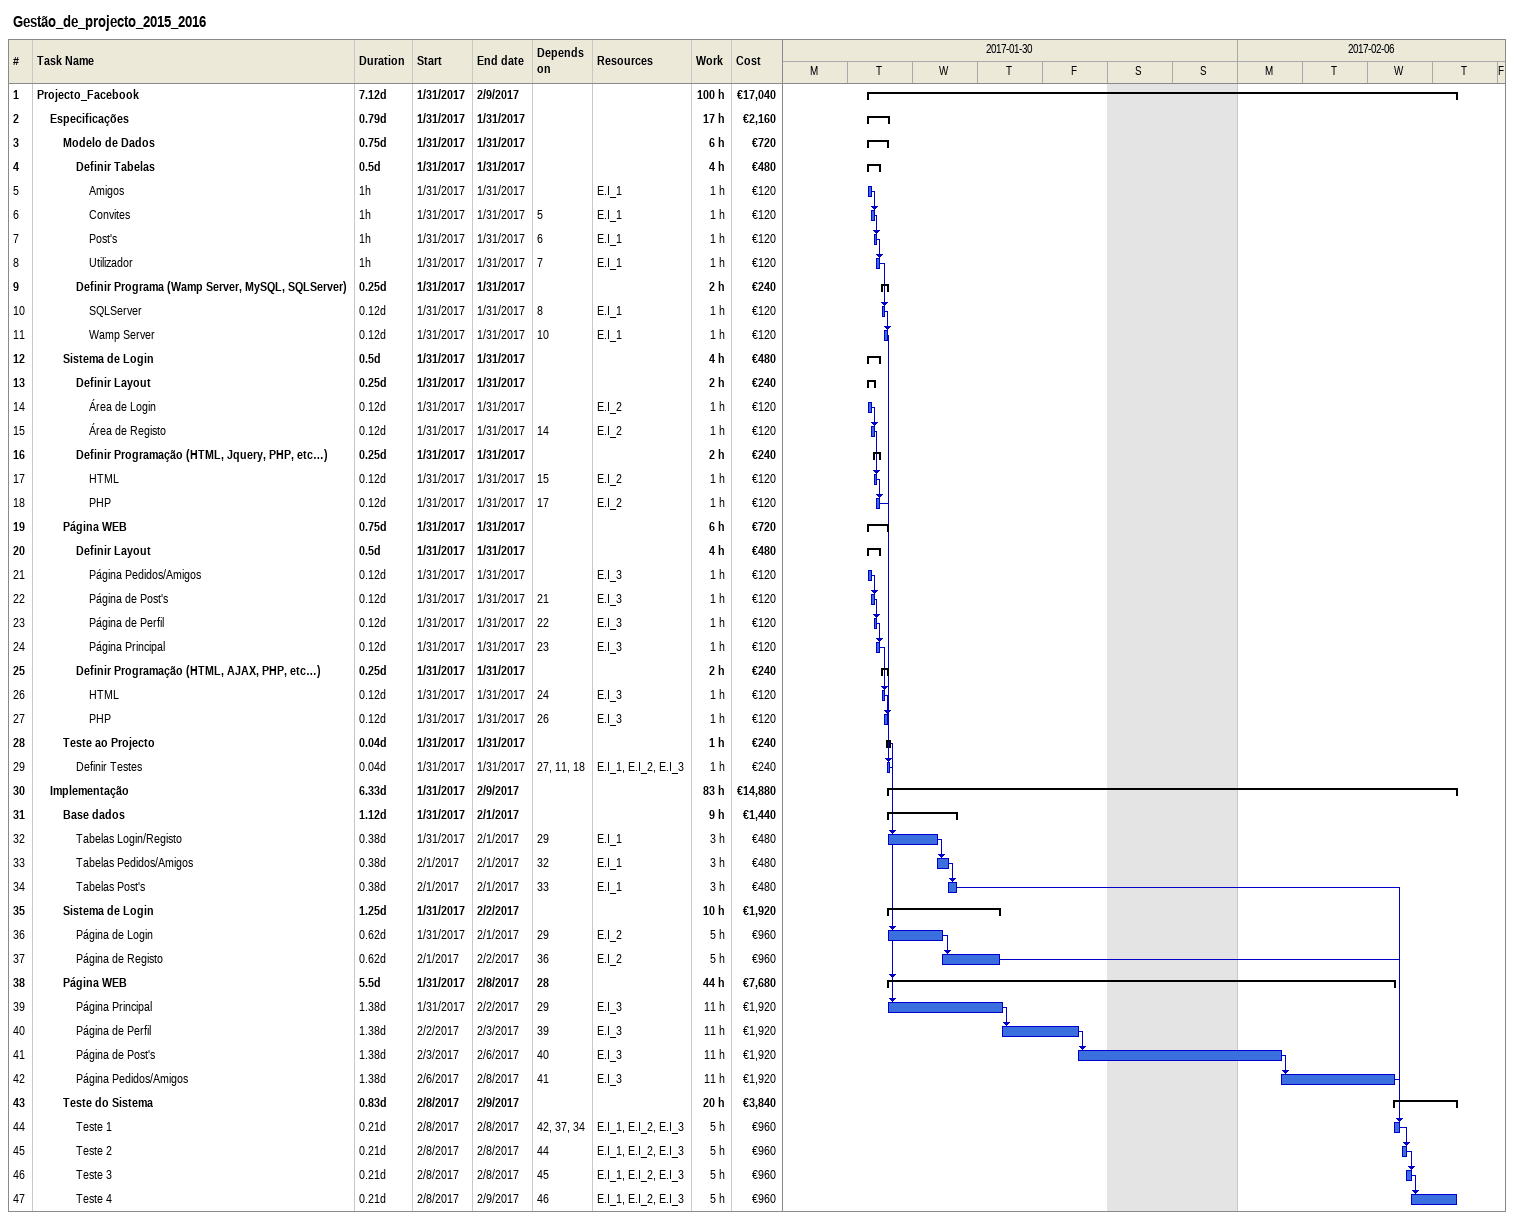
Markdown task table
Gestão_de_projecto_2015_2016

| ID | Level | Task | Duration | Start | Finish | Predecessors | Resources | Work (h) | Cost (€) |
|---|---|---|---|---|---|---|---|---|---|
| 1 | 1 | **Projecto_Facebook** | 7.12d | 2017-01-31 | 2017-02-09 |  |  | 100 | 17040 |
| 2 | 2 | **Especificações** | 0.79d | 2017-01-31 | 2017-01-31 |  |  | 17 | 2160 |
| 3 | 3 | **Modelo de Dados** | 0.75d | 2017-01-31 | 2017-01-31 |  |  | 6 | 720 |
| 4 | 4 | **Definir Tabelas** | 0.5d | 2017-01-31 | 2017-01-31 |  |  | 4 | 480 |
| 5 | 5 | Amigos | 1h | 2017-01-31 | 2017-01-31 |  | E.I_1 | 1 | 120 |
| 6 | 5 | Convites | 1h | 2017-01-31 | 2017-01-31 | 5 | E.I_1 | 1 | 120 |
| 7 | 5 | Post's | 1h | 2017-01-31 | 2017-01-31 | 6 | E.I_1 | 1 | 120 |
| 8 | 5 | Utilizador | 1h | 2017-01-31 | 2017-01-31 | 7 | E.I_1 | 1 | 120 |
| 9 | 4 | **Definir Programa (Wamp Server, MySQL, SQLServer)** | 0.25d | 2017-01-31 | 2017-01-31 |  |  | 2 | 240 |
| 10 | 5 | SQLServer | 0.12d | 2017-01-31 | 2017-01-31 | 8 | E.I_1 | 1 | 120 |
| 11 | 5 | Wamp Server | 0.12d | 2017-01-31 | 2017-01-31 | 10 | E.I_1 | 1 | 120 |
| 12 | 3 | **Sistema de Login** | 0.5d | 2017-01-31 | 2017-01-31 |  |  | 4 | 480 |
| 13 | 4 | **Definir Layout** | 0.25d | 2017-01-31 | 2017-01-31 |  |  | 2 | 240 |
| 14 | 5 | Área de Login | 0.12d | 2017-01-31 | 2017-01-31 |  | E.I_2 | 1 | 120 |
| 15 | 5 | Área de Registo | 0.12d | 2017-01-31 | 2017-01-31 | 14 | E.I_2 | 1 | 120 |
| 16 | 4 | **Definir Programação (HTML, Jquery, PHP, etc…)** | 0.25d | 2017-01-31 | 2017-01-31 |  |  | 2 | 240 |
| 17 | 5 | HTML | 0.12d | 2017-01-31 | 2017-01-31 | 15 | E.I_2 | 1 | 120 |
| 18 | 5 | PHP | 0.12d | 2017-01-31 | 2017-01-31 | 17 | E.I_2 | 1 | 120 |
| 19 | 3 | **Página WEB** | 0.75d | 2017-01-31 | 2017-01-31 |  |  | 6 | 720 |
| 20 | 4 | **Definir Layout** | 0.5d | 2017-01-31 | 2017-01-31 |  |  | 4 | 480 |
| 21 | 5 | Página Pedidos/Amigos | 0.12d | 2017-01-31 | 2017-01-31 |  | E.I_3 | 1 | 120 |
| 22 | 5 | Página de Post's | 0.12d | 2017-01-31 | 2017-01-31 | 21 | E.I_3 | 1 | 120 |
| 23 | 5 | Página de Perfil | 0.12d | 2017-01-31 | 2017-01-31 | 22 | E.I_3 | 1 | 120 |
| 24 | 5 | Página Principal | 0.12d | 2017-01-31 | 2017-01-31 | 23 | E.I_3 | 1 | 120 |
| 25 | 4 | **Definir Programação (HTML, AJAX, PHP, etc…)** | 0.25d | 2017-01-31 | 2017-01-31 |  |  | 2 | 240 |
| 26 | 5 | HTML | 0.12d | 2017-01-31 | 2017-01-31 | 24 | E.I_3 | 1 | 120 |
| 27 | 5 | PHP | 0.12d | 2017-01-31 | 2017-01-31 | 26 | E.I_3 | 1 | 120 |
| 28 | 3 | **Teste ao Projecto** | 0.04d | 2017-01-31 | 2017-01-31 |  |  | 1 | 240 |
| 29 | 4 | Definir Testes | 0.04d | 2017-01-31 | 2017-01-31 | 27, 11, 18 | E.I_1, E.I_2, E.I_3 | 1 | 240 |
| 30 | 2 | **Implementação** | 6.33d | 2017-01-31 | 2017-02-09 |  |  | 83 | 14880 |
| 31 | 3 | **Base dados** | 1.12d | 2017-01-31 | 2017-02-01 |  |  | 9 | 1440 |
| 32 | 4 | Tabelas Login/Registo | 0.38d | 2017-01-31 | 2017-02-01 | 29 | E.I_1 | 3 | 480 |
| 33 | 4 | Tabelas Pedidos/Amigos | 0.38d | 2017-02-01 | 2017-02-01 | 32 | E.I_1 | 3 | 480 |
| 34 | 4 | Tabelas Post's | 0.38d | 2017-02-01 | 2017-02-01 | 33 | E.I_1 | 3 | 480 |
| 35 | 3 | **Sistema de Login** | 1.25d | 2017-01-31 | 2017-02-02 |  |  | 10 | 1920 |
| 36 | 4 | Página de Login | 0.62d | 2017-01-31 | 2017-02-01 | 29 | E.I_2 | 5 | 960 |
| 37 | 4 | Página de Registo | 0.62d | 2017-02-01 | 2017-02-02 | 36 | E.I_2 | 5 | 960 |
| 38 | 3 | **Página WEB** | 5.5d | 2017-01-31 | 2017-02-08 | 28 |  | 44 | 7680 |
| 39 | 4 | Página Principal | 1.38d | 2017-01-31 | 2017-02-02 | 29 | E.I_3 | 11 | 1920 |
| 40 | 4 | Página de Perfil | 1.38d | 2017-02-02 | 2017-02-03 | 39 | E.I_3 | 11 | 1920 |
| 41 | 4 | Página de Post's | 1.38d | 2017-02-03 | 2017-02-06 | 40 | E.I_3 | 11 | 1920 |
| 42 | 4 | Página Pedidos/Amigos | 1.38d | 2017-02-06 | 2017-02-08 | 41 | E.I_3 | 11 | 1920 |
| 43 | 3 | **Teste do Sistema** | 0.83d | 2017-02-08 | 2017-02-09 |  |  | 20 | 3840 |
| 44 | 4 | Teste 1 | 0.21d | 2017-02-08 | 2017-02-08 | 42, 37, 34 | E.I_1, E.I_2, E.I_3 | 5 | 960 |
| 45 | 4 | Teste 2 | 0.21d | 2017-02-08 | 2017-02-08 | 44 | E.I_1, E.I_2, E.I_3 | 5 | 960 |
| 46 | 4 | Teste 3 | 0.21d | 2017-02-08 | 2017-02-08 | 45 | E.I_1, E.I_2, E.I_3 | 5 | 960 |
| 47 | 4 | Teste 4 | 0.21d | 2017-02-08 | 2017-02-09 | 46 | E.I_1, E.I_2, E.I_3 | 5 | 960 |
